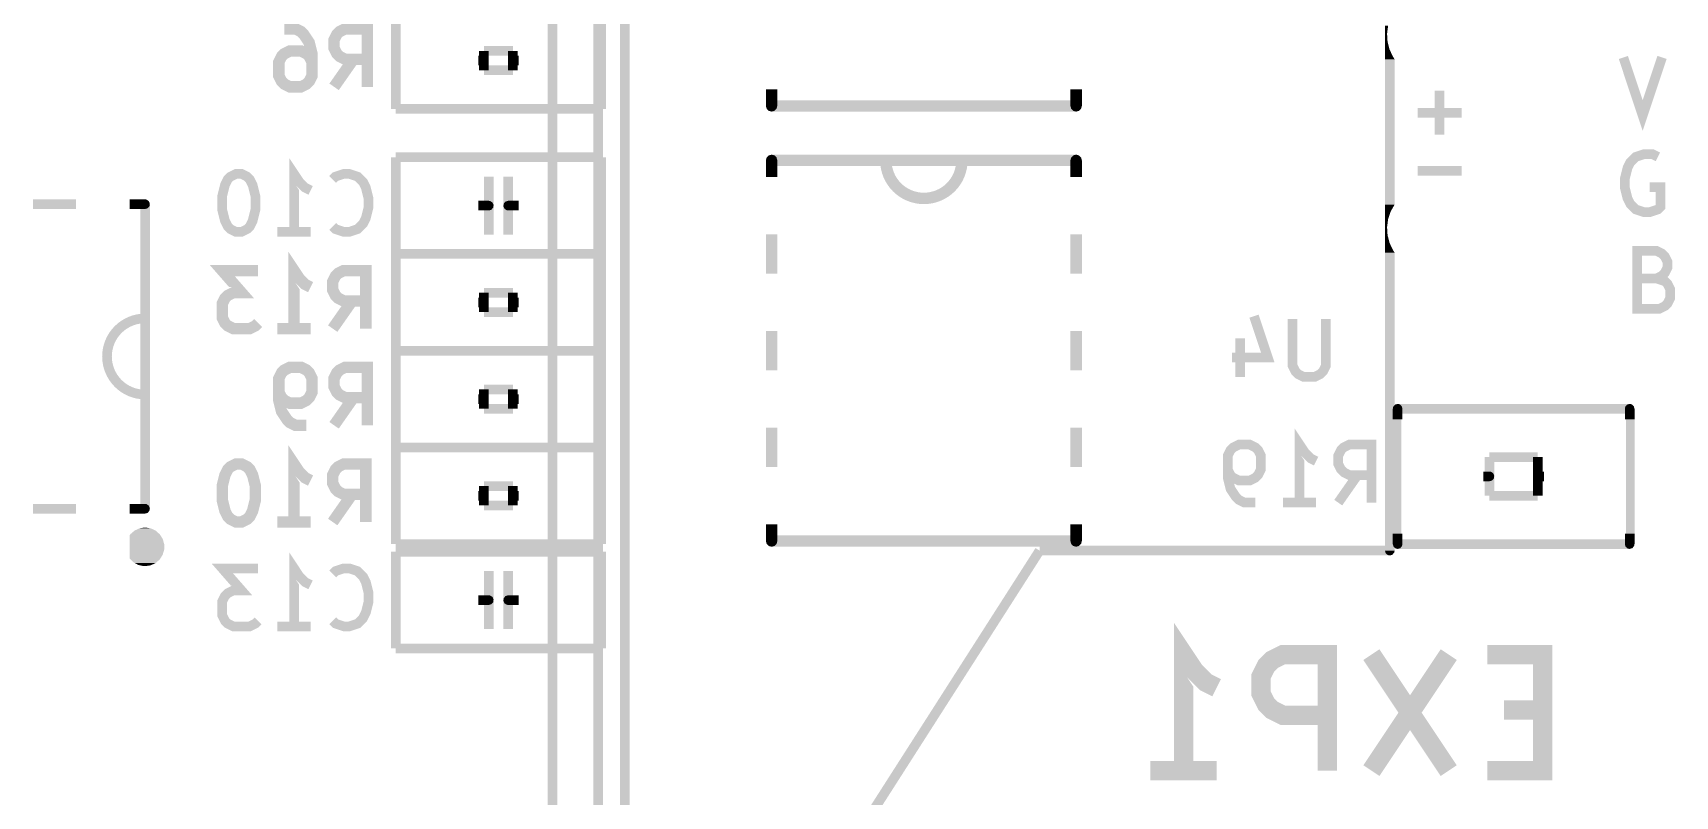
# Model space of a CAD drawing. Extents: x 66 to 205, y -127 to -80.
# Drawn here: x 164.83 to 186.4, y -108.97 to -98.95 of the extents above; entities that cross this region are included whole.
import ezdxf

# ---------------------------------------------------------------- set-up
doc = ezdxf.new("R2010")
doc.units = 0
doc.layers.add('MKSMINI12864-B_SILKS_GBR', color=5, linetype='CONTINUOUS')
doc.layers.add('MKSMINI12864-F_SILKS_GBR', color=11, linetype='CONTINUOUS')

msp = doc.modelspace()

# ---------------------------------------------------------------- linework, layer by layer
at = {"layer": 'MKSMINI12864-B_SILKS_GBR'}
for points, const_width in [([(169.592, -99.949), (169.592, -98.679)], 0.127), ([(172.292, -99.949), (172.292, -98.679)], 0.127), ([(168.129858, -98.896714), (168.275, -98.896714), (168.347572, -98.933), (168.383858, -98.969284), (168.456428, -99.078142), (168.492714, -99.223284), (168.492714, -99.51357), (168.456428, -99.586142), (168.420142, -99.622428), (168.347572, -99.658714), (168.202428, -99.658714), (168.129858, -99.622428), (168.093572, -99.586142), (168.057286, -99.51357), (168.057286, -99.332142), (168.093572, -99.25957), (168.129858, -99.223284), (168.202428, -99.187), (168.347572, -99.187), (168.420142, -99.223284), (168.456428, -99.25957), (168.492714, -99.332142)], 0.15), ([(169.218428, -99.658714), (169.218428, -98.896714), (168.928142, -98.896714), (168.855572, -98.933), (168.819286, -98.969284), (168.783, -99.041856), (168.783, -99.150714), (168.819286, -99.223284), (168.855572, -99.25957), (168.928142, -99.295856), (169.218428, -99.295856)], 0.15), ([(168.783, -99.658714), (169.037, -99.295856)], 0.15), ([(170.7515, -99.441), (170.7515, -99.187)], 0.127), ([(170.7515, -99.187), (171.1325, -99.187)], 0.127), ([(171.1325, -99.187), (171.1325, -99.314)], 0.127), ([(171.1325, -99.441), (170.7515, -99.441)], 0.127), ([(171.1325, -99.314), (171.1325, -99.441)], 0.127), ([(174.53, -99.909), (178.53, -99.909)], 0.15), ([(169.592, -99.949), (172.292, -99.949)], 0.127), ([(169.592, -100.584), (169.592, -101.854)], 0.127), ([(172.292, -100.584), (169.592, -100.584)], 0.127), ([(172.292, -100.584), (172.292, -101.854)], 0.127), ([(167.567428, -100.801714), (167.494858, -100.801714), (167.422286, -100.838), (167.386, -100.874284), (167.349714, -100.946856), (167.313428, -101.092), (167.313428, -101.273428), (167.349714, -101.41857), (167.386, -101.491142), (167.422286, -101.527428), (167.494858, -101.563714), (167.567428, -101.563714), (167.64, -101.527428), (167.676286, -101.491142), (167.712572, -101.41857), (167.748858, -101.273428), (167.748858, -101.092), (167.712572, -100.946856), (167.676286, -100.874284), (167.64, -100.838), (167.567428, -100.801714)], 0.127), ([(168.256858, -101.563714), (168.256858, -100.801714), (168.329428, -100.91057), (168.402, -100.983142), (168.474572, -101.019428)], 0.127), ([(168.764858, -101.491142), (168.801142, -101.527428), (168.91, -101.563714), (168.982572, -101.563714), (169.091428, -101.527428), (169.164, -101.454856), (169.200286, -101.382284), (169.236572, -101.237142), (169.236572, -101.128284), (169.200286, -100.983142), (169.164, -100.91057), (169.091428, -100.838), (168.982572, -100.801714), (168.91, -100.801714), (168.801142, -100.838), (168.764858, -100.874284)], 0.127), ([(178.53, -100.624), (174.53, -100.624)], 0.15), ([(170.815, -100.838), (170.815, -101.6)], 0.127), ([(171.069, -100.838), (171.069, -101.6)], 0.127), ([(166.3, -105.2), (166.3, -101.2)], 0.127), ([(168.039142, -101.563714), (168.474572, -101.563714)], 0.127), ([(172.292, -101.854), (169.592, -101.854)], 0.127), ([(169.592, -103.124), (169.592, -101.854)], 0.127), ([(169.592, -101.854), (172.292, -101.854)], 0.127), ([(172.292, -103.124), (172.292, -101.854)], 0.127), ([(167.785142, -102.071714), (167.313428, -102.071714), (167.567428, -102.362), (167.458572, -102.362), (167.386, -102.398284), (167.349714, -102.43457), (167.313428, -102.507142), (167.313428, -102.68857), (167.349714, -102.761142), (167.386, -102.797428), (167.458572, -102.833714), (167.676286, -102.833714), (167.748858, -102.797428), (167.785142, -102.761142)], 0.15), ([(168.256858, -102.833714), (168.256858, -102.071714), (168.329428, -102.18057), (168.402, -102.253142), (168.474572, -102.289428)], 0.15), ([(169.200286, -102.833714), (169.200286, -102.071714), (168.91, -102.071714), (168.837428, -102.108), (168.801142, -102.144284), (168.764858, -102.216856), (168.764858, -102.325714), (168.801142, -102.398284), (168.837428, -102.43457), (168.91, -102.470856), (169.200286, -102.470856)], 0.15), ([(168.764858, -102.833714), (169.018858, -102.470856)], 0.15), ([(170.7515, -102.616), (170.7515, -102.362)], 0.127), ([(170.7515, -102.362), (171.1325, -102.362)], 0.127), ([(171.1325, -102.362), (171.1325, -102.489)], 0.127), ([(171.1325, -102.489), (171.1325, -102.616)], 0.127), ([(171.1325, -102.616), (170.7515, -102.616)], 0.127), ([(180.866142, -102.670428), (181.047572, -103.214714), (180.575858, -103.214714)], 0.127), ([(181.809572, -102.706714), (181.809572, -103.32357), (181.773286, -103.396142), (181.737, -103.432428), (181.664428, -103.468714), (181.519286, -103.468714), (181.446714, -103.432428), (181.410428, -103.396142), (181.374142, -103.32357), (181.374142, -102.706714)], 0.127), ([(168.039142, -102.833714), (168.474572, -102.833714)], 0.15), ([(180.684714, -102.960714), (180.684714, -103.468714)], 0.127), ([(169.592, -103.124), (172.292, -103.124)], 0.127), ([(169.592, -104.394), (169.592, -103.124)], 0.127), ([(169.592, -103.124), (172.292, -103.124)], 0.127), ([(172.292, -104.394), (172.292, -103.124)], 0.127), ([(168.420142, -104.103714), (168.275, -104.103714), (168.202428, -104.067428), (168.166142, -104.031142), (168.093572, -103.922284), (168.057286, -103.777142), (168.057286, -103.486856), (168.093572, -103.414284), (168.129858, -103.378), (168.202428, -103.341714), (168.347572, -103.341714), (168.420142, -103.378), (168.456428, -103.414284), (168.492714, -103.486856), (168.492714, -103.668284), (168.456428, -103.740856), (168.420142, -103.777142), (168.347572, -103.813428), (168.202428, -103.813428), (168.129858, -103.777142), (168.093572, -103.740856), (168.057286, -103.668284)], 0.15), ([(169.218428, -104.103714), (169.218428, -103.341714), (168.928142, -103.341714), (168.855572, -103.378), (168.819286, -103.414284), (168.783, -103.486856), (168.783, -103.595714), (168.819286, -103.668284), (168.855572, -103.70457), (168.928142, -103.740856), (169.218428, -103.740856)], 0.15), ([(168.783, -104.103714), (169.037, -103.740856)], 0.15), ([(170.7515, -103.632), (171.1325, -103.632)], 0.127), ([(170.7515, -103.886), (170.7515, -103.632)], 0.127), ([(171.1325, -103.632), (171.1325, -103.759)], 0.127), ([(171.1325, -103.759), (171.1325, -103.886)], 0.127), ([(171.1325, -103.886), (170.7515, -103.886)], 0.127), ([(185.801, -103.886), (182.753, -103.886)], 0.127), ([(181.464858, -105.119714), (181.464858, -104.357714), (181.537428, -104.46657), (181.61, -104.539142), (181.682572, -104.575428)], 0.127), ([(168.256858, -105.373714), (168.256858, -104.611714), (168.329428, -104.72057), (168.402, -104.793142), (168.474572, -104.829428)], 0.15), ([(169.592, -104.394), (172.292, -104.394)], 0.127), ([(169.592, -105.664), (169.592, -104.394)], 0.127), ([(169.592, -104.394), (172.292, -104.394)], 0.127), ([(172.292, -105.664), (172.292, -104.394)], 0.127), ([(180.884286, -105.119714), (180.739142, -105.119714), (180.666572, -105.083428), (180.630286, -105.047142), (180.557714, -104.938284), (180.521428, -104.793142), (180.521428, -104.502856), (180.557714, -104.430284), (180.594, -104.394), (180.666572, -104.357714), (180.811714, -104.357714), (180.884286, -104.394), (180.920572, -104.430284), (180.956858, -104.502856), (180.956858, -104.684284), (180.920572, -104.756856), (180.884286, -104.793142), (180.811714, -104.829428), (180.666572, -104.829428), (180.594, -104.793142), (180.557714, -104.756856), (180.521428, -104.684284)], 0.127), ([(182.408286, -105.119714), (182.408286, -104.357714), (182.118, -104.357714), (182.045428, -104.394), (182.009142, -104.430284), (181.972858, -104.502856), (181.972858, -104.611714), (182.009142, -104.684284), (182.045428, -104.72057), (182.118, -104.756856), (182.408286, -104.756856)], 0.127), ([(167.567428, -104.611714), (167.494858, -104.611714), (167.422286, -104.648), (167.386, -104.684284), (167.349714, -104.756856), (167.313428, -104.902), (167.313428, -105.083428), (167.349714, -105.22857), (167.386, -105.301142), (167.422286, -105.337428), (167.494858, -105.373714), (167.567428, -105.373714), (167.64, -105.337428), (167.676286, -105.301142), (167.712572, -105.22857), (167.748858, -105.083428), (167.748858, -104.902), (167.712572, -104.756856), (167.676286, -104.684284), (167.64, -104.648), (167.567428, -104.611714)], 0.15), ([(169.200286, -105.373714), (169.200286, -104.611714), (168.91, -104.611714), (168.837428, -104.648), (168.801142, -104.684284), (168.764858, -104.756856), (168.764858, -104.865714), (168.801142, -104.938284), (168.837428, -104.97457), (168.91, -105.010856), (169.200286, -105.010856)], 0.15), ([(184.5945, -104.521), (183.9595, -104.521)], 0.127), ([(183.9595, -104.521), (183.9595, -105.029)], 0.127), ([(184.5945, -104.775), (184.5945, -104.521)], 0.127), ([(170.7515, -105.156), (170.7515, -104.902)], 0.127), ([(170.7515, -104.902), (171.1325, -104.902)], 0.127), ([(171.1325, -104.902), (171.1325, -105.029)], 0.127), ([(181.972858, -105.119714), (182.226858, -104.756856)], 0.127), ([(184.5945, -105.029), (184.5945, -104.775)], 0.127), ([(168.764858, -105.373714), (169.018858, -105.010856)], 0.15), ([(171.1325, -105.029), (171.1325, -105.156)], 0.127), ([(181.247142, -105.119714), (181.682572, -105.119714)], 0.127), ([(183.9595, -105.029), (184.5945, -105.029)], 0.127), ([(171.1325, -105.156), (170.7515, -105.156)], 0.127), ([(168.039142, -105.373714), (168.474572, -105.373714)], 0.15), ([(169.592, -105.664), (172.292, -105.664)], 0.127), ([(172.292, -105.765), (169.592, -105.765)], 0.127), ([(169.592, -105.765), (169.592, -107.035)], 0.127), ([(172.292, -105.765), (172.292, -107.035)], 0.127), ([(174.53, -105.624), (178.53, -105.624)], 0.15), ([(182.753, -105.664), (185.801, -105.664)], 0.127), ([(167.785142, -105.982714), (167.313428, -105.982714), (167.567428, -106.273), (167.458572, -106.273), (167.386, -106.309284), (167.349714, -106.34557), (167.313428, -106.418142), (167.313428, -106.59957), (167.349714, -106.672142), (167.386, -106.708428), (167.458572, -106.744714), (167.676286, -106.744714), (167.748858, -106.708428), (167.785142, -106.672142)], 0.127), ([(168.256858, -106.744714), (168.256858, -105.982714), (168.329428, -106.09157), (168.402, -106.164142), (168.474572, -106.200428)], 0.127), ([(168.764858, -106.672142), (168.801142, -106.708428), (168.91, -106.744714), (168.982572, -106.744714), (169.091428, -106.708428), (169.164, -106.635856), (169.200286, -106.563284), (169.236572, -106.418142), (169.236572, -106.309284), (169.200286, -106.164142), (169.164, -106.09157), (169.091428, -106.019), (168.982572, -105.982714), (168.91, -105.982714), (168.801142, -106.019), (168.764858, -106.055284)], 0.127), ([(170.815, -106.019), (170.815, -106.781)], 0.127), ([(171.069, -106.019), (171.069, -106.781)], 0.127), ([(168.039142, -106.744714), (168.474572, -106.744714)], 0.127), ([(179.940858, -108.639428), (179.940858, -107.115428), (180.086, -107.333142), (180.231142, -107.478284), (180.376286, -107.550856)], 0.254), ([(172.292, -107.035), (169.592, -107.035)], 0.127), ([(181.827714, -108.639428), (181.827714, -107.115428), (181.247142, -107.115428), (181.102, -107.188), (181.029428, -107.26057), (180.956858, -107.405714), (180.956858, -107.623428), (181.029428, -107.76857), (181.102, -107.841142), (181.247142, -107.913714), (181.827714, -107.913714)], 0.254), ([(183.424286, -107.115428), (182.408286, -108.639428)], 0.254), ([(182.408286, -107.115428), (183.424286, -108.639428)], 0.254), ([(183.932286, -108.639428), (184.658, -108.639428), (184.658, -107.115428), (183.932286, -107.115428)], 0.254), ([(184.658, -107.841142), (184.15, -107.841142)], 0.254), ([(179.505428, -108.639428), (180.376286, -108.639428)], 0.254)]:
    msp.add_lwpolyline(points, dxfattribs=dict(at, const_width=const_width))
for points, const_width in [([(176.03, -100.624, 1), (177.03, -100.624)], 0.15), ([(166.3, -102.7, 1), (166.3, -103.7)], 0.127)]:
    msp.add_lwpolyline(points, format="xyb", dxfattribs=dict(at, const_width=const_width))
for points in [[(170.6755, -99.253404), (170.6755, -99.2505), (170.770486, -99.253404), (170.7515, -99.2505)], [(170.6755, -99.273112), (170.6755, -99.253404), (170.800084, -99.273112), (170.770486, -99.253404)], [(170.6755, -99.305644), (170.6755, -99.273112), (170.814446, -99.305644), (170.800084, -99.273112)], [(170.6755, -99.340794), (170.6755, -99.305644), (170.809068, -99.340794), (170.814446, -99.305644)], [(170.6755, -99.367542), (170.6755, -99.340794), (170.785636, -99.367542), (170.809068, -99.340794)], [(170.6755, -99.3775), (170.6755, -99.367542), (170.7515, -99.3775), (170.785636, -99.367542)], [(171.069552, -99.322354), (171.07493, -99.287204), (171.2085, -99.322354), (171.2085, -99.287204)], [(171.083914, -99.354886), (171.069552, -99.322354), (171.2085, -99.354886), (171.2085, -99.322354)], [(171.07493, -99.287204), (171.098362, -99.260456), (171.2085, -99.287204), (171.2085, -99.260456)], [(171.113512, -99.374594), (171.083914, -99.354886), (171.2085, -99.374594), (171.2085, -99.354886)], [(171.098362, -99.260456), (171.1325, -99.2505), (171.2085, -99.260456), (171.2085, -99.2505)], [(171.1325, -99.3775), (171.113512, -99.374594), (171.2085, -99.3775), (171.2085, -99.374594)], [(174.455, -99.909), (174.455, -99.69), (174.605, -99.909), (174.605, -99.69)], [(178.455, -99.909), (178.455, -99.69), (178.605, -99.909), (178.605, -99.69)], [(174.464988, -99.946394), (174.455, -99.909), (174.594912, -99.946394), (174.605, -99.909)], [(174.465298, -99.946704), (174.464988, -99.946394), (174.59483, -99.946704), (174.594912, -99.946394)], [(174.492292, -99.973828), (174.465298, -99.946704), (174.567578, -99.973828), (174.59483, -99.946704)], [(174.492968, -99.97401), (174.492292, -99.973828), (174.567396, -99.97401), (174.567578, -99.973828)], [(174.53, -99.984), (174.492968, -99.97401), (174.53, -99.984), (174.567396, -99.97401)], [(178.464988, -99.946394), (178.455, -99.909), (178.594912, -99.946394), (178.605, -99.909)], [(178.465298, -99.946704), (178.464988, -99.946394), (178.59483, -99.946704), (178.594912, -99.946394)], [(178.492292, -99.973828), (178.465298, -99.946704), (178.567578, -99.973828), (178.59483, -99.946704)], [(178.492968, -99.97401), (178.492292, -99.973828), (178.567396, -99.97401), (178.567578, -99.973828)], [(178.53, -99.984), (178.492968, -99.97401), (178.53, -99.984), (178.567396, -99.97401)], [(174.455, -100.624), (174.465084, -100.586602), (174.605, -100.624), (174.595012, -100.586602)], [(174.455, -100.843), (174.455, -100.624), (174.605, -100.843), (174.605, -100.624)], [(174.465084, -100.586602), (174.465168, -100.586292), (174.595012, -100.586602), (174.594704, -100.586292)], [(174.465168, -100.586292), (174.492424, -100.559166), (174.594704, -100.586292), (174.567708, -100.559166)], [(174.492424, -100.559166), (174.492604, -100.558988), (174.567708, -100.559166), (174.567048, -100.558988)], [(174.492604, -100.558988), (174.53, -100.549), (174.567048, -100.558988), (174.53, -100.549)], [(178.455, -100.624), (178.465084, -100.586602), (178.605, -100.624), (178.595012, -100.586602)], [(178.455, -100.843), (178.455, -100.624), (178.605, -100.843), (178.605, -100.624)], [(178.465084, -100.586602), (178.465168, -100.586292), (178.595012, -100.586602), (178.594704, -100.586292)], [(178.465168, -100.586292), (178.492424, -100.559166), (178.594704, -100.586292), (178.567708, -100.559166)], [(178.492424, -100.559166), (178.492604, -100.558988), (178.567708, -100.559166), (178.567048, -100.558988)], [(178.492604, -100.558988), (178.53, -100.549), (178.567048, -100.558988), (178.53, -100.549)], [(164.826, -101.2635), (164.826, -101.1365), (165.394, -101.2635), (165.394, -101.1365)], [(166.096, -101.139404), (166.096, -101.1365), (166.318986, -101.139404), (166.3, -101.1365)], [(166.096, -101.159112), (166.096, -101.139404), (166.348584, -101.159112), (166.318986, -101.139404)], [(166.096, -101.191644), (166.096, -101.159112), (166.362946, -101.191644), (166.348584, -101.159112)], [(170.6755, -101.158404), (170.6755, -101.1555), (170.833986, -101.158404), (170.815, -101.1555)], [(170.6755, -101.178112), (170.6755, -101.158404), (170.863584, -101.178112), (170.833986, -101.158404)], [(171.01143, -101.192204), (171.034862, -101.165456), (171.2085, -101.192204), (171.2085, -101.165456)], [(171.034862, -101.165456), (171.069, -101.1555), (171.2085, -101.165456), (171.2085, -101.1555)], [(166.096, -101.226794), (166.096, -101.191644), (166.357568, -101.226794), (166.362946, -101.191644)], [(166.096, -101.253542), (166.096, -101.226794), (166.334136, -101.253542), (166.357568, -101.226794)], [(166.096, -101.2635), (166.096, -101.253542), (166.3, -101.2635), (166.334136, -101.253542)], [(170.6755, -101.210644), (170.6755, -101.178112), (170.877946, -101.210644), (170.863584, -101.178112)], [(170.6755, -101.245794), (170.6755, -101.210644), (170.872568, -101.245794), (170.877946, -101.210644)], [(170.6755, -101.272542), (170.6755, -101.245794), (170.849136, -101.272542), (170.872568, -101.245794)], [(170.6755, -101.2825), (170.6755, -101.272542), (170.815, -101.2825), (170.849136, -101.272542)], [(171.006052, -101.227354), (171.01143, -101.192204), (171.2085, -101.227354), (171.2085, -101.192204)], [(171.020414, -101.259886), (171.006052, -101.227354), (171.2085, -101.259886), (171.2085, -101.227354)], [(171.050012, -101.279594), (171.020414, -101.259886), (171.2085, -101.279594), (171.2085, -101.259886)], [(171.069, -101.2825), (171.050012, -101.279594), (171.2085, -101.2825), (171.2085, -101.279594)], [(174.455, -102.113), (174.455, -101.595), (174.605, -102.113), (174.605, -101.595)], [(178.455, -102.113), (178.455, -101.595), (178.605, -102.113), (178.605, -101.595)], [(170.6755, -102.428404), (170.6755, -102.4255), (170.770486, -102.428404), (170.7515, -102.4255)], [(170.6755, -102.448112), (170.6755, -102.428404), (170.800084, -102.448112), (170.770486, -102.428404)], [(170.6755, -102.480644), (170.6755, -102.448112), (170.814446, -102.480644), (170.800084, -102.448112)], [(171.069552, -102.497354), (171.07493, -102.462204), (171.2085, -102.497354), (171.2085, -102.462204)], [(171.07493, -102.462204), (171.098362, -102.435456), (171.2085, -102.462204), (171.2085, -102.435456)], [(171.098362, -102.435456), (171.1325, -102.4255), (171.2085, -102.435456), (171.2085, -102.4255)], [(170.6755, -102.515794), (170.6755, -102.480644), (170.809068, -102.515794), (170.814446, -102.480644)], [(170.6755, -102.542542), (170.6755, -102.515794), (170.785636, -102.542542), (170.809068, -102.515794)], [(170.6755, -102.5525), (170.6755, -102.542542), (170.7515, -102.5525), (170.785636, -102.542542)], [(171.083914, -102.529886), (171.069552, -102.497354), (171.2085, -102.529886), (171.2085, -102.497354)], [(171.113512, -102.549594), (171.083914, -102.529886), (171.2085, -102.549594), (171.2085, -102.529886)], [(171.1325, -102.5525), (171.113512, -102.549594), (171.2085, -102.5525), (171.2085, -102.549594)], [(174.455, -103.383), (174.455, -102.865), (174.605, -103.383), (174.605, -102.865)], [(178.455, -103.383), (178.455, -102.865), (178.605, -103.383), (178.605, -102.865)], [(170.6755, -103.698404), (170.6755, -103.6955), (170.770486, -103.698404), (170.7515, -103.6955)], [(170.6755, -103.718112), (170.6755, -103.698404), (170.800084, -103.718112), (170.770486, -103.698404)], [(170.6755, -103.750644), (170.6755, -103.718112), (170.814446, -103.750644), (170.800084, -103.718112)], [(170.6755, -103.785794), (170.6755, -103.750644), (170.809068, -103.785794), (170.814446, -103.750644)], [(171.069552, -103.767354), (171.07493, -103.732204), (171.2085, -103.767354), (171.2085, -103.732204)], [(171.07493, -103.732204), (171.098362, -103.705456), (171.2085, -103.732204), (171.2085, -103.705456)], [(171.098362, -103.705456), (171.1325, -103.6955), (171.2085, -103.705456), (171.2085, -103.6955)], [(170.6755, -103.812542), (170.6755, -103.785794), (170.785636, -103.812542), (170.809068, -103.785794)], [(170.6755, -103.8225), (170.6755, -103.812542), (170.7515, -103.8225), (170.785636, -103.812542)], [(171.083914, -103.799886), (171.069552, -103.767354), (171.2085, -103.799886), (171.2085, -103.767354)], [(171.113512, -103.819594), (171.083914, -103.799886), (171.2085, -103.819594), (171.2085, -103.799886)], [(171.1325, -103.8225), (171.113512, -103.819594), (171.2085, -103.8225), (171.2085, -103.819594)], [(182.6895, -103.886), (182.69543, -103.859202), (182.8165, -103.886), (182.808684, -103.859202)], [(182.6895, -104.024), (182.6895, -103.886), (182.8165, -104.024), (182.8165, -103.886)], [(182.69543, -103.859202), (182.701862, -103.85186), (182.808684, -103.859202), (182.806542, -103.85186)], [(182.701862, -103.85186), (182.718862, -103.832456), (182.806542, -103.85186), (182.784394, -103.832456)], [(182.718862, -103.832456), (182.732672, -103.828428), (182.784394, -103.832456), (182.779794, -103.828428)], [(182.732672, -103.828428), (182.753, -103.8225), (182.779794, -103.828428), (182.753, -103.8225)], [(185.7375, -103.886), (185.74343, -103.859202), (185.8645, -103.886), (185.856684, -103.859202)], [(185.7375, -104.024), (185.7375, -103.886), (185.8645, -104.024), (185.8645, -103.886)], [(185.74343, -103.859202), (185.749862, -103.85186), (185.856684, -103.859202), (185.854542, -103.85186)], [(185.749862, -103.85186), (185.766862, -103.832456), (185.854542, -103.85186), (185.832394, -103.832456)], [(185.766862, -103.832456), (185.780672, -103.828428), (185.832394, -103.832456), (185.827794, -103.828428)], [(185.780672, -103.828428), (185.801, -103.8225), (185.827794, -103.828428), (185.801, -103.8225)], [(174.455, -104.653), (174.455, -104.135), (174.605, -104.653), (174.605, -104.135)], [(178.455, -104.653), (178.455, -104.135), (178.605, -104.653), (178.605, -104.135)], [(182.6895, -105.526), (182.6895, -104.024), (182.801, -105.526), (182.801, -104.024)], [(185.753, -105.526), (185.753, -104.024), (185.8645, -105.526), (185.8645, -104.024)], [(183.878, -104.714404), (183.878, -104.7115), (183.978486, -104.714404), (183.9595, -104.7115)], [(183.878, -104.734112), (183.878, -104.714404), (184.008084, -104.734112), (183.978486, -104.714404)], [(183.878, -104.766644), (183.878, -104.734112), (184.022446, -104.766644), (184.008084, -104.734112)], [(183.878, -104.801794), (183.878, -104.766644), (184.017068, -104.801794), (184.022446, -104.766644)], [(183.878, -104.828542), (183.878, -104.801794), (183.993636, -104.828542), (184.017068, -104.801794)], [(183.878, -104.8385), (183.878, -104.828542), (183.9595, -104.8385), (183.993636, -104.828542)], [(184.531552, -104.783354), (184.53693, -104.748204), (184.676, -104.783354), (184.676, -104.748204)], [(184.545914, -104.815886), (184.531552, -104.783354), (184.676, -104.815886), (184.676, -104.783354)], [(184.53693, -104.748204), (184.560362, -104.721456), (184.676, -104.748204), (184.676, -104.721456)], [(184.575512, -104.835594), (184.545914, -104.815886), (184.676, -104.835594), (184.676, -104.815886)], [(184.560362, -104.721456), (184.5945, -104.7115), (184.676, -104.721456), (184.676, -104.7115)], [(184.5945, -104.8385), (184.575512, -104.835594), (184.676, -104.8385), (184.676, -104.835594)], [(170.6755, -104.968404), (170.6755, -104.9655), (170.770486, -104.968404), (170.7515, -104.9655)], [(170.6755, -104.988112), (170.6755, -104.968404), (170.800084, -104.988112), (170.770486, -104.968404)], [(170.6755, -105.020644), (170.6755, -104.988112), (170.814446, -105.020644), (170.800084, -104.988112)], [(170.6755, -105.055794), (170.6755, -105.020644), (170.809068, -105.055794), (170.814446, -105.020644)], [(170.6755, -105.082542), (170.6755, -105.055794), (170.785636, -105.082542), (170.809068, -105.055794)], [(171.069552, -105.037354), (171.07493, -105.002204), (171.2085, -105.037354), (171.2085, -105.002204)], [(171.083914, -105.069886), (171.069552, -105.037354), (171.2085, -105.069886), (171.2085, -105.037354)], [(171.07493, -105.002204), (171.098362, -104.975456), (171.2085, -105.002204), (171.2085, -104.975456)], [(171.098362, -104.975456), (171.1325, -104.9655), (171.2085, -104.975456), (171.2085, -104.9655)], [(164.826, -105.2635), (164.826, -105.1365), (165.394, -105.2635), (165.394, -105.1365)], [(166.096, -105.139404), (166.096, -105.1365), (166.318986, -105.139404), (166.3, -105.1365)], [(166.096, -105.159112), (166.096, -105.139404), (166.348584, -105.159112), (166.318986, -105.139404)], [(166.096, -105.191644), (166.096, -105.159112), (166.362946, -105.191644), (166.348584, -105.159112)], [(166.096, -105.226794), (166.096, -105.191644), (166.357568, -105.226794), (166.362946, -105.191644)], [(166.096, -105.253542), (166.096, -105.226794), (166.334136, -105.253542), (166.357568, -105.226794)], [(166.096, -105.2635), (166.096, -105.253542), (166.3, -105.2635), (166.334136, -105.253542)], [(170.6755, -105.0925), (170.6755, -105.082542), (170.7515, -105.0925), (170.785636, -105.082542)], [(171.113512, -105.089594), (171.083914, -105.069886), (171.2085, -105.089594), (171.2085, -105.069886)], [(171.1325, -105.0925), (171.113512, -105.089594), (171.2085, -105.0925), (171.2085, -105.089594)], [(166.159246, -105.48949), (166.163756, -105.485632), (166.442132, -105.48949), (166.434194, -105.485632)], [(166.163756, -105.485632), (166.224502, -105.458168), (166.434194, -105.485632), (166.377678, -105.458168)], [(166.224502, -105.458168), (166.229054, -105.45611), (166.377678, -105.458168), (166.364542, -105.45611)], [(166.229054, -105.45611), (166.3, -105.446), (166.364542, -105.45611), (166.3, -105.446)], [(174.455, -105.624), (174.455, -105.405), (174.605, -105.624), (174.605, -105.405)], [(178.455, -105.624), (178.455, -105.405), (178.605, -105.624), (178.605, -105.405)], [(166.096, -105.548676), (166.104978, -105.537568), (166.50212, -105.548676), (166.495274, -105.537568)], [(166.096, -105.598576), (166.096, -105.548676), (166.532872, -105.598576), (166.50212, -105.548676)], [(166.096, -105.667656), (166.096, -105.598576), (166.551932, -105.667656), (166.532872, -105.598576)], [(166.096, -105.675), (166.096, -105.667656), (166.55183, -105.675), (166.551932, -105.667656)], [(166.096, -105.739312), (166.096, -105.675), (166.550938, -105.739312), (166.55183, -105.675)], [(166.104978, -105.537568), (166.109302, -105.53222), (166.495274, -105.537568), (166.489364, -105.53222)], [(166.109302, -105.53222), (166.159246, -105.48949), (166.489364, -105.53222), (166.442132, -105.48949)], [(174.464988, -105.661394), (174.455, -105.624), (174.594912, -105.661394), (174.605, -105.624)], [(174.465298, -105.661704), (174.464988, -105.661394), (174.59483, -105.661704), (174.594912, -105.661394)], [(174.492292, -105.688828), (174.465298, -105.661704), (174.567578, -105.688828), (174.59483, -105.661704)], [(174.492968, -105.68901), (174.492292, -105.688828), (174.567396, -105.68901), (174.567578, -105.688828)], [(174.53, -105.699), (174.492968, -105.68901), (174.53, -105.699), (174.567396, -105.68901)], [(178.464988, -105.661394), (178.455, -105.624), (178.594912, -105.661394), (178.605, -105.624)], [(178.465298, -105.661704), (178.464988, -105.661394), (178.59483, -105.661704), (178.594912, -105.661394)], [(178.492292, -105.688828), (178.465298, -105.661704), (178.567578, -105.688828), (178.59483, -105.661704)], [(178.492968, -105.68901), (178.492292, -105.688828), (178.567396, -105.68901), (178.567578, -105.688828)], [(178.53, -105.699), (178.492968, -105.68901), (178.53, -105.699), (178.567396, -105.68901)], [(182.6895, -105.664), (182.6895, -105.526), (182.8165, -105.664), (182.8165, -105.526)], [(182.697316, -105.690792), (182.6895, -105.664), (182.810568, -105.690792), (182.8165, -105.664)], [(182.699456, -105.698136), (182.697316, -105.690792), (182.804134, -105.698136), (182.810568, -105.690792)], [(182.72161, -105.717542), (182.699456, -105.698136), (182.787136, -105.717542), (182.804134, -105.698136)], [(185.7375, -105.664), (185.7375, -105.526), (185.8645, -105.664), (185.8645, -105.526)], [(185.745316, -105.690792), (185.7375, -105.664), (185.858568, -105.690792), (185.8645, -105.664)], [(185.747456, -105.698136), (185.745316, -105.690792), (185.852134, -105.698136), (185.858568, -105.690792)], [(185.76961, -105.717542), (185.747456, -105.698136), (185.835136, -105.717542), (185.852134, -105.698136)], [(166.096, -105.807838), (166.096, -105.739312), (166.52997, -105.807838), (166.550938, -105.739312)], [(166.096, -105.851328), (166.096, -105.807838), (166.501474, -105.851328), (166.52997, -105.807838)], [(166.112268, -105.86778), (166.096, -105.851328), (166.490696, -105.86778), (166.501474, -105.851328)], [(166.146386, -105.902284), (166.112268, -105.86778), (166.450364, -105.902284), (166.490696, -105.86778)], [(166.168092, -105.914366), (166.146386, -105.902284), (166.436242, -105.914366), (166.450364, -105.902284)], [(166.209002, -105.937138), (166.168092, -105.914366), (166.385876, -105.937138), (166.436242, -105.914366)], [(182.726204, -105.721568), (182.72161, -105.717542), (182.773334, -105.721568), (182.787136, -105.717542)], [(182.753, -105.7275), (182.726204, -105.721568), (182.753, -105.7275), (182.773334, -105.721568)], [(185.774204, -105.721568), (185.76961, -105.717542), (185.821334, -105.721568), (185.835136, -105.717542)], [(185.801, -105.7275), (185.774204, -105.721568), (185.801, -105.7275), (185.821334, -105.721568)], [(166.23852, -105.94389), (166.209002, -105.937138), (166.370944, -105.94389), (166.385876, -105.937138)], [(166.27886, -105.953118), (166.23852, -105.94389), (166.306188, -105.953118), (166.370944, -105.94389)], [(166.3, -105.954), (166.27886, -105.953118), (166.3, -105.954), (166.306188, -105.953118)], [(170.6755, -106.339404), (170.6755, -106.3365), (170.833986, -106.339404), (170.815, -106.3365)], [(170.6755, -106.359112), (170.6755, -106.339404), (170.863584, -106.359112), (170.833986, -106.339404)], [(171.01143, -106.373204), (171.034862, -106.346456), (171.2085, -106.373204), (171.2085, -106.346456)], [(171.034862, -106.346456), (171.069, -106.3365), (171.2085, -106.346456), (171.2085, -106.3365)], [(170.6755, -106.391644), (170.6755, -106.359112), (170.877946, -106.391644), (170.863584, -106.359112)], [(170.6755, -106.426794), (170.6755, -106.391644), (170.872568, -106.426794), (170.877946, -106.391644)], [(170.6755, -106.453542), (170.6755, -106.426794), (170.849136, -106.453542), (170.872568, -106.426794)], [(170.6755, -106.4635), (170.6755, -106.453542), (170.815, -106.4635), (170.849136, -106.453542)], [(171.006052, -106.408354), (171.01143, -106.373204), (171.2085, -106.408354), (171.2085, -106.373204)], [(171.020414, -106.440886), (171.006052, -106.408354), (171.2085, -106.440886), (171.2085, -106.408354)], [(171.050012, -106.460594), (171.020414, -106.440886), (171.2085, -106.460594), (171.2085, -106.440886)], [(171.069, -106.4635), (171.050012, -106.460594), (171.2085, -106.4635), (171.2085, -106.460594)]]:
    msp.add_solid(points, dxfattribs=at)
at = {"layer": 'MKSMINI12864-F_SILKS_GBR', "const_width": 0.127}
for points in [[(172.25, -122.8), (172.25, -84.2)], [(172.6, -122.8), (172.6, -84.2)], [(185.718, -99.272714), (185.972, -100.034714), (186.226, -99.272714)], [(183.305, -100.288714), (183.305, -99.708142)], [(183.305, -100.288714), (183.305, -99.708142)], [(183.014714, -99.998428), (183.595286, -99.998428)], [(183.014714, -99.998428), (183.595286, -99.998428)], [(186.171572, -100.579), (186.099, -100.542714), (185.990142, -100.542714), (185.881286, -100.579), (185.808714, -100.65157), (185.772428, -100.724142), (185.736142, -100.869284), (185.736142, -100.978142), (185.772428, -101.123284), (185.808714, -101.195856), (185.881286, -101.268428), (185.990142, -101.304714), (186.062714, -101.304714), (186.171572, -101.268428), (186.207858, -101.232142), (186.207858, -100.978142), (186.062714, -100.978142)], [(183.014714, -100.760428), (183.595286, -100.760428)], [(183.014714, -100.760428), (183.595286, -100.760428)], [(186.153428, -102.17557), (186.262286, -102.211856), (186.298572, -102.248142), (186.334858, -102.320714), (186.334858, -102.42957), (186.298572, -102.502142), (186.262286, -102.538428), (186.189714, -102.574714), (185.899428, -102.574714), (185.899428, -101.812714), (186.153428, -101.812714), (186.226, -101.849), (186.262286, -101.885284), (186.298572, -101.957856), (186.298572, -102.030428), (186.262286, -102.103), (186.226, -102.139284), (186.153428, -102.17557), (185.899428, -102.17557)], [(178.05, -105.75), (171.65, -115.75)], [(182.65, -105.75), (178.05, -105.75)]]:
    msp.add_lwpolyline(points, dxfattribs=at)
at = {"layer": 'MKSMINI12864-F_SILKS_GBR'}
for points in [[(171.5865, -122.1863), (171.5865, -86.93411), (171.7135, -122.1863), (171.7135, -86.93411)], [(182.5865, -98.961234), (182.5865, -98.856436), (182.61432, -98.961234), (182.628032, -98.856436)], [(182.5865, -99.066722), (182.5865, -98.961234), (182.620866, -99.066722), (182.61432, -98.961234)], [(182.5865, -99.169018), (182.5865, -99.066722), (182.647436, -99.169018), (182.620866, -99.066722)], [(182.5865, -99.26436), (182.5865, -99.169018), (182.693046, -99.26436), (182.647436, -99.169018)], [(182.5865, -99.29583), (182.5865, -99.26436), (182.7135, -99.29583), (182.693046, -99.26436)], [(182.5865, -101.20417), (182.5865, -99.29583), (182.7135, -101.20417), (182.7135, -99.29583)], [(182.5865, -101.296186), (182.5865, -101.20417), (182.661504, -101.296186), (182.7135, -101.20417)], [(182.5865, -101.396436), (182.5865, -101.296186), (182.628032, -101.396436), (182.661504, -101.296186)], [(182.5865, -101.501234), (182.5865, -101.396436), (182.61432, -101.501234), (182.628032, -101.396436)], [(182.5865, -101.606722), (182.5865, -101.501234), (182.620866, -101.606722), (182.61432, -101.501234)], [(182.5865, -101.709018), (182.5865, -101.606722), (182.647436, -101.709018), (182.620866, -101.606722)], [(182.5865, -101.80436), (182.5865, -101.709018), (182.693046, -101.80436), (182.647436, -101.709018)], [(182.5865, -101.83583), (182.5865, -101.80436), (182.7135, -101.83583), (182.693046, -101.80436)], [(182.5865, -105.75), (182.5865, -101.83583), (182.7135, -105.75), (182.7135, -101.83583)], [(182.594316, -105.776792), (182.5865, -105.75), (182.707568, -105.776792), (182.7135, -105.75)], [(182.596456, -105.784136), (182.594316, -105.776792), (182.701134, -105.784136), (182.707568, -105.776792)], [(182.61861, -105.803542), (182.596456, -105.784136), (182.684136, -105.803542), (182.701134, -105.784136)], [(182.623204, -105.807568), (182.61861, -105.803542), (182.670334, -105.807568), (182.684136, -105.803542)], [(182.65, -105.8135), (182.623204, -105.807568), (182.65, -105.8135), (182.670334, -105.807568)]]:
    msp.add_solid(points, dxfattribs=at)

doc.saveas('drawing.dxf')
